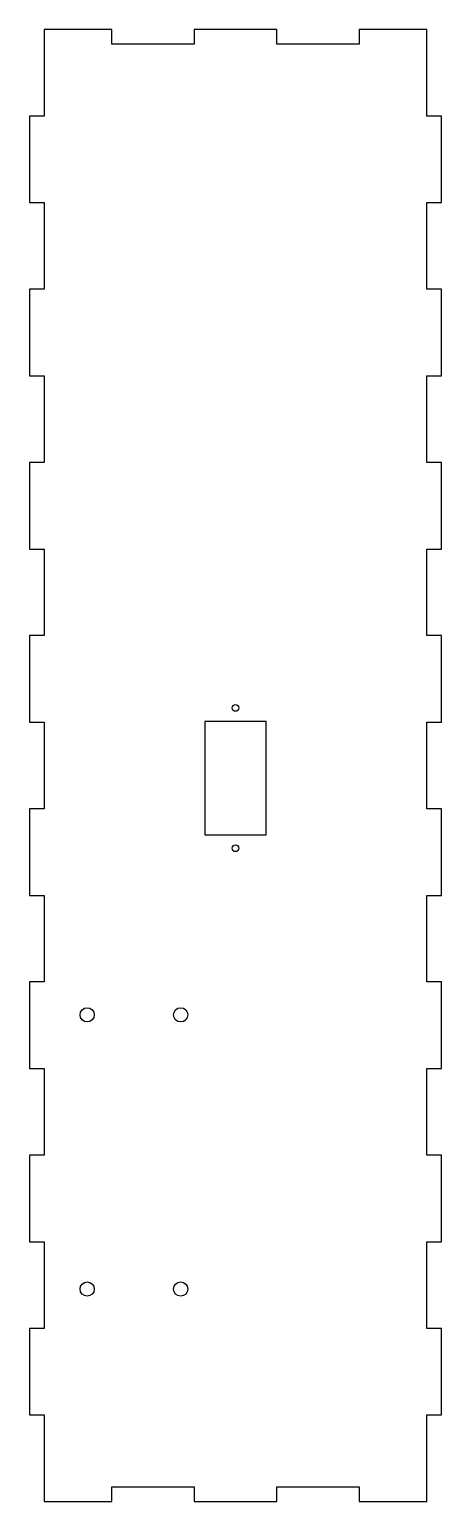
# Model space of a CAD drawing. Header units: millimetres. Extents: x -42 to 42, y 0 to 300.
import ezdxf

# ---------------------------------------------------------------- set-up
doc = ezdxf.new("R2010")
doc.units = ezdxf.units.MM
doc.layers.add('CORTE', color=1, linetype='CONTINUOUS')

msp = doc.modelspace()

# ---------------------------------------------------------------- linework, layer by layer
at = {"layer": 'CORTE', "color": 1}
for points in [[(-25.2, 0), (-25.2, 3), (-8.4, 3), (-8.4, 0), (8.4, 0), (8.4, 3), (25.2, 3), (25.2, 0), (39, 0), (39, 17.6471), (42, 17.6471), (42, 35.2941), (39, 35.2941), (39, 52.9412), (42, 52.9412), (42, 70.5882), (39, 70.5882), (39, 88.2353), (42, 88.2353), (42, 105.8824), (39, 105.8824), (39, 123.5294), (42, 123.5294), (42, 141.1765), (39, 141.1765), (39, 158.8235), (42, 158.8235), (42, 176.4706), (39, 176.4706), (39, 194.1176), (42, 194.1176), (42, 211.7647), (39, 211.7647), (39, 229.4118), (42, 229.4118), (42, 247.0588), (39, 247.0588), (39, 264.7059), (42, 264.7059), (42, 282.3529), (39, 282.3529), (39, 300), (25.2, 300), (25.2, 297), (8.4, 297), (8.4, 300), (-8.4, 300), (-8.4, 297), (-25.2, 297), (-25.2, 300), (-39, 300), (-39, 282.3529), (-42, 282.3529), (-42, 264.7059), (-39, 264.7059), (-39, 247.0588), (-42, 247.0588), (-42, 229.4118), (-39, 229.4118), (-39, 211.7647), (-42, 211.7647), (-42, 194.1176), (-39, 194.1176), (-39, 176.4706), (-42, 176.4706), (-42, 158.8235), (-39, 158.8235), (-39, 141.1765), (-42, 141.1765), (-42, 123.5294), (-39, 123.5294), (-39, 105.8824), (-42, 105.8824), (-42, 88.2353), (-39, 88.2353), (-39, 70.5882), (-42, 70.5882), (-42, 52.9412), (-39, 52.9412), (-39, 35.2941), (-42, 35.2941), (-42, 17.6471), (-39, 17.6471), (-39, 0)], [(-6.25, 135.9), (6.25, 135.9), (6.25, 159), (-6.25, 159)]]:
    msp.add_lwpolyline(points, close=True, dxfattribs=at)
for centre, radius in [((0, 161.75), 0.7), ((0, 133.15), 0.7), ((-30.225, 99.19), 1.45), ((-11.175, 99.19), 1.45), ((-30.225, 43.31), 1.45), ((-11.175, 43.31), 1.45)]:
    msp.add_circle(centre, radius, dxfattribs=at)

doc.saveas('drawing.dxf')
